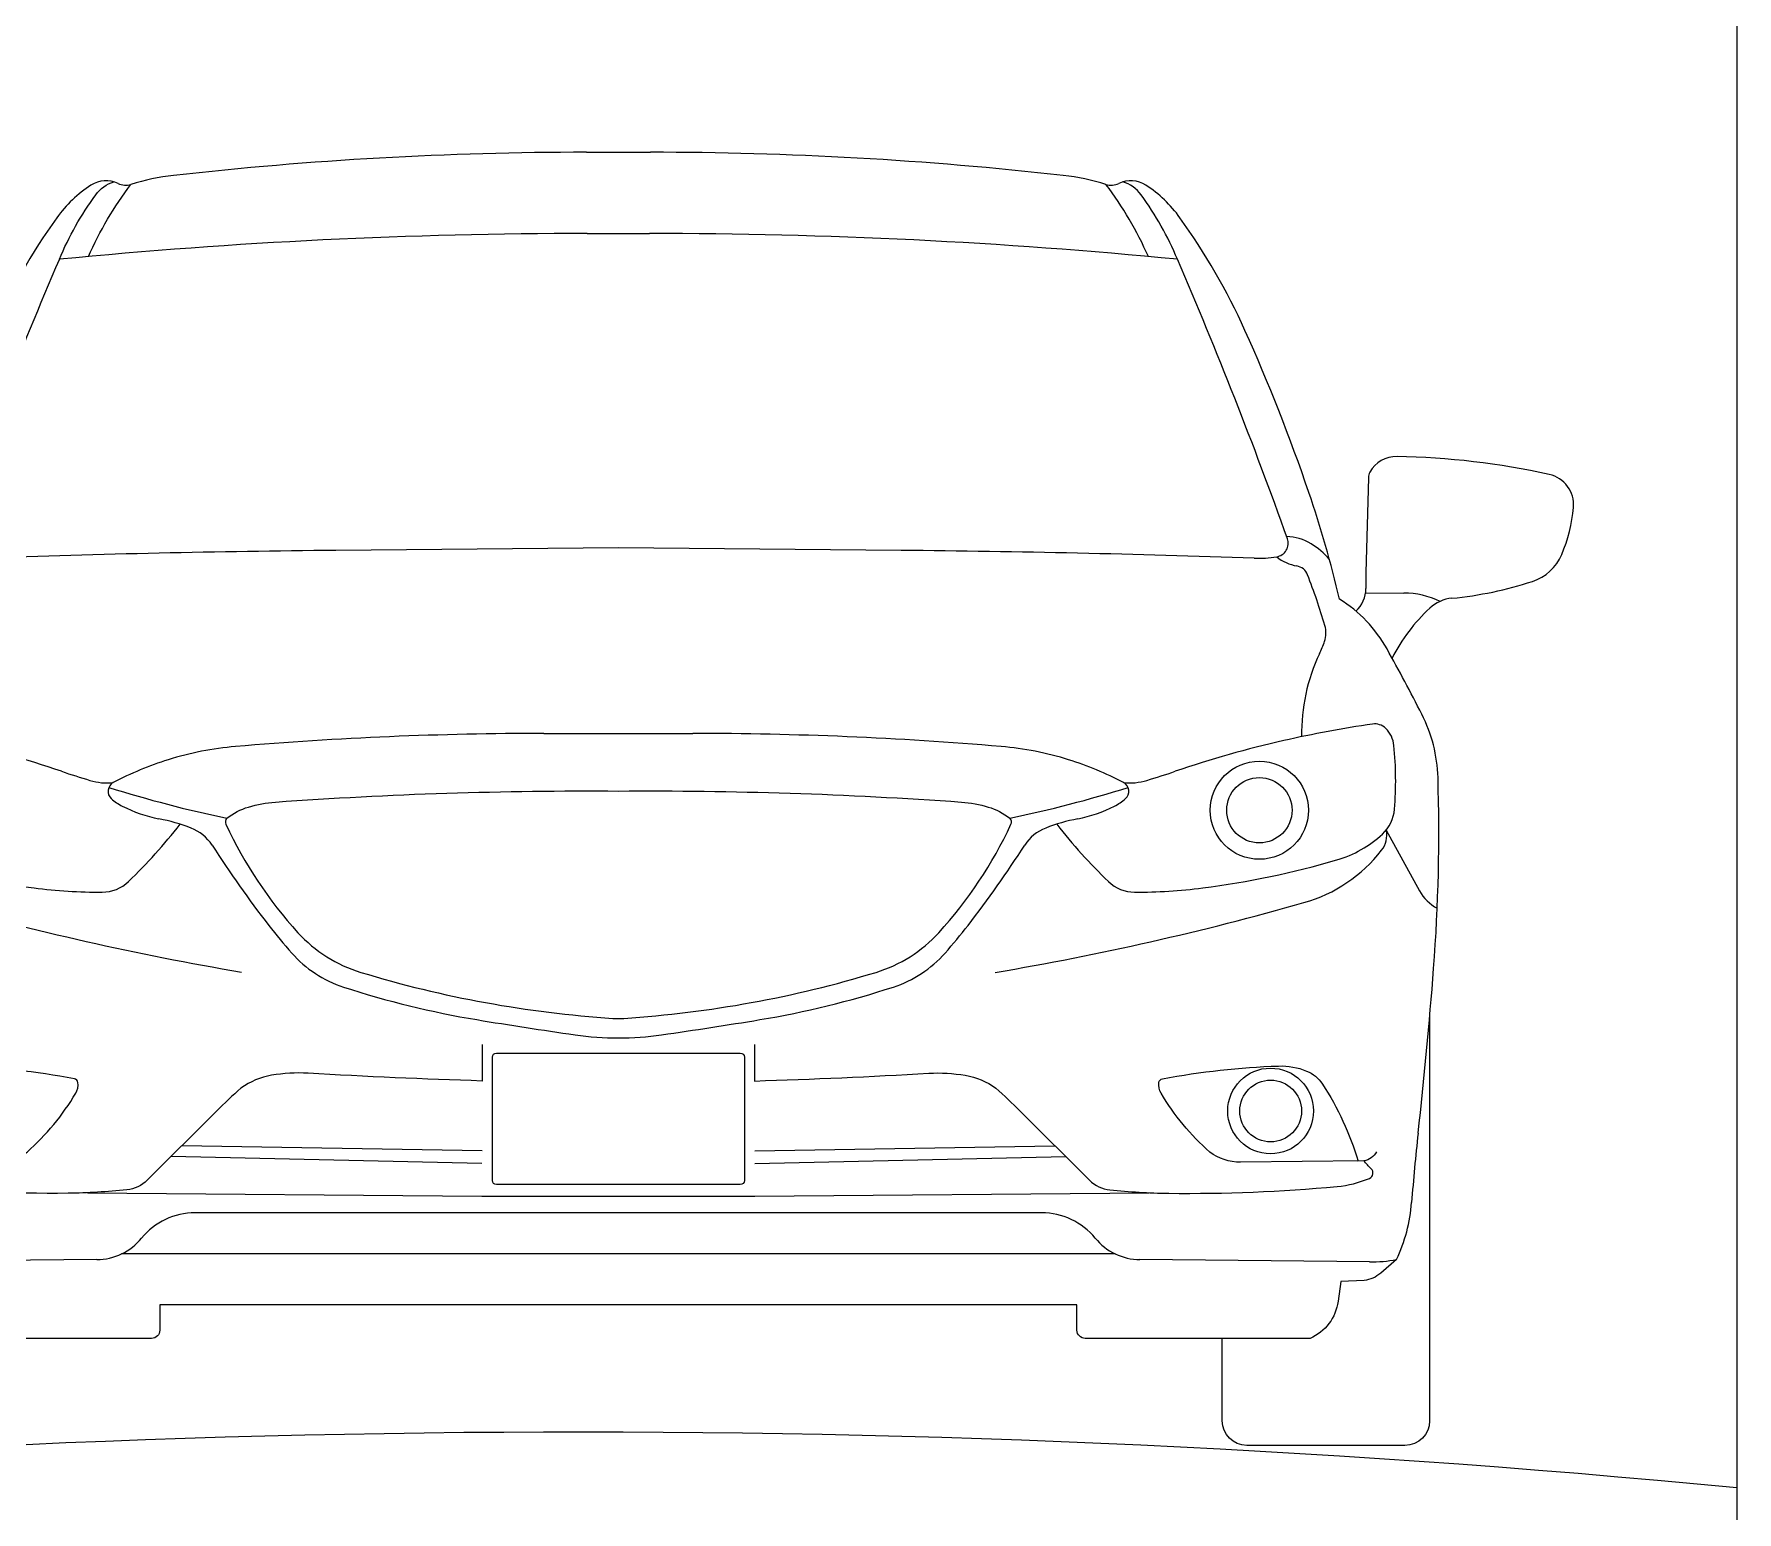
# Model space of a CAD drawing. Header units: millimetres. Extents: x 7 to 784, y -168 to 358.
# Drawn here: x 351.99 to 392.34, y 94.12 to 129.13 of the extents above; entities that cross this region are included whole.
import ezdxf

# ---------------------------------------------------------------- set-up
doc = ezdxf.new("R2010")
doc.units = ezdxf.units.MM

msp = doc.modelspace()

# ---------------------------------------------------------------- linework, layer by layer
msp.add_line((392.33927, 208.39211), (392.33927, 24.75245))
at = {"color": 0}
for p, q in [((365.07881, 126.32924), (365.83826, 126.32924)), ((365.83826, 126.32924), (366.5977, 126.32924)), ((365.0999, 124.40491), (365.83826, 124.40491)), ((365.83826, 124.40491), (366.57661, 124.40491)), ((383.60632, 118.61855), (383.54901, 116.37073)), ((365.83826, 116.95984), (359.14145, 116.89747)), ((372.53506, 116.89747), (365.83826, 116.95984)), ((383.54901, 116.37073), (383.54897, 115.99385)), ((383.54137, 115.89008), (384.44727, 115.88679)), ((364.07424, 112.56156), (365.83826, 112.56156)), ((365.83826, 112.56156), (367.60227, 112.56156)), ((365.83826, 101.2049), (355.81022, 101.2049)), ((375.8663, 101.2049), (365.83826, 101.2049)), ((353.48183, 100.0974), (348.04261, 100.04571)), ((383.6339, 100.04571), (378.19469, 100.0974))]:
    msp.add_line(p, q, dxfattribs=at)
for points in [[(352.59257, 123.79392, -0.05859504), (353.45472, 125.32105, -0.15996024), (353.88591, 125.63055, -1.48273226)], [(353.28139, 123.85951, -0.05655161), (354.28717, 125.56948, -0.49927009)], [(378.39512, 123.85951, 0.05655161), (377.38934, 125.56948, 0.49927009)], [(379.08395, 123.79392, 0.05859504), (378.22179, 125.32105, 0.15996024), (377.7906, 125.63055, 1.48273226)], [(353.76384, 111.28015, 0.02346664), (356.56171, 110.55323, -0.09187701), (357.07435, 110.81871, -0.05586375), (357.71031, 110.93641, -0.01965284), (365.83826, 111.19724, -0.01965284), (373.9662, 110.93641, -0.05586375), (374.60217, 110.81871, -0.09187701), (375.1148, 110.55323, 0.02346664), (377.91267, 111.28015)], [(356.56171, 110.55323, 0.31215512), (356.53715, 110.40916, 0.0757494), (358.24697, 107.84178, 0.13505072), (359.73403, 106.90203, 0.05743657), (365.709, 105.81255), (365.83826, 105.81255), (365.96751, 105.81255, 0.05743657), (371.94248, 106.90203, 0.13505072), (373.42954, 107.84178, 0.0757494), (375.13936, 110.40916, 0.31215512), (375.1148, 110.55323)], [(356.9094, 106.90155, -0.02753937), (349.59509, 108.55407, -0.15918708), (347.75532, 109.79388, -0.22278612), (347.64619, 110.27362), (346.85939, 108.8362, -0.14585269), (346.43866, 108.41974)], [(374.76711, 106.90155, 0.02753937), (382.08142, 108.55407, 0.15918708), (383.92119, 109.79388, 0.22278612), (384.03032, 110.27362), (384.81712, 108.8362, 0.14585269), (385.23785, 108.41974)], [(385.05816, 105.83071), (385.05816, 96.27967, -0.41421356), (384.47466, 95.69617), (380.72925, 95.69617, -0.41421356), (380.14575, 96.27967), (380.14575, 98.23112)], [(362.61159, 105.18899), (362.61003, 104.32757, -0.00627363), (358.48475, 104.5115, 0.05663012), (357.61993, 104.46298, 0.11400466), (356.89591, 104.16011, 0.01689855), (356.31863, 103.61274), (354.676, 101.97855, -0.17153921), (354.19452, 101.75008, -0.02269172), (352.79975, 101.66923, -0.02624577), (348.8093, 101.82874, -0.07764713), (348.04344, 102.02219, -0.54240736), (348.00334, 102.24981, 0.03479018), (348.17491, 102.43396)], [(369.06492, 105.18899), (369.06648, 104.32757, 0.00627363), (373.19176, 104.5115, -0.05663012), (374.05658, 104.46298, -0.11400466), (374.78061, 104.16011, -0.01689855), (375.35789, 103.61274), (377.00051, 101.97855, 0.17153921), (377.48199, 101.75008, 0.02269172), (378.87676, 101.66923, 0.02624577), (382.86722, 101.82874, 0.07764713), (383.63307, 102.02219, 0.54240736), (383.67317, 102.24981, -0.03479018), (383.5016, 102.43396)], [(347.87631, 102.65287, 0.21904954), (348.17491, 102.43396), (351.09934, 102.40576, 0.16585275), (351.82672, 102.64606, 0.07935101), (352.98091, 104.03978, 0.16783138), (353.03207, 104.29123, 0.32392843), (352.94827, 104.3797, 0.03802437), (350.19742, 104.68324, 0.1053767), (349.53213, 104.56487, 0.15338426), (349.15882, 104.25647, 0.07090286), (348.31271, 102.43264, 1.34591526)], [(383.8002, 102.65287, -0.21904954), (383.5016, 102.43396), (380.57717, 102.40576, -0.16585275), (379.84979, 102.64606, -0.07935101), (378.6956, 104.03978, -0.16783138), (378.64444, 104.29123, -0.32392843), (378.72824, 104.3797, -0.03802437), (381.47909, 104.68324, -0.1053767), (382.14438, 104.56487, -0.15338426), (382.51769, 104.25647, -0.07090286), (383.3638, 102.43264, -1.34591526)], [(384.27457, 100.09729), (383.89895, 99.77567, -0.1475006), (383.5062, 99.60254), (382.95168, 99.57551), (382.88934, 99.10934, -0.26271278), (382.2262, 98.23112), (376.89786, 98.23112, -0.41421356), (376.70336, 98.42562), (376.70336, 99.02598), (365.83826, 99.02598), (354.97315, 99.02598), (354.97315, 98.42562, -0.41421356), (354.77865, 98.23112), (349.45031, 98.23112, -0.26271278), (348.78717, 99.10934), (348.72483, 99.57551), (348.17031, 99.60254, -0.1475006), (347.77756, 99.77567), (347.40194, 100.09729)]]:
    msp.add_lwpolyline(points, format="xyb", dxfattribs=at)
msp.add_lwpolyline([(365.83826, 101.87409), (362.9514, 101.87409, -0.41421356), (362.85415, 101.97134), (362.85415, 104.89113, -0.41421356), (362.9514, 104.98838), (365.83826, 104.98838), (368.72511, 104.98838, -0.41421356), (368.82236, 104.89113), (368.82236, 101.97134, -0.41421356), (368.72511, 101.87409)], format="xyb", close=True, dxfattribs=at)
for points in [[(362.60649, 102.37156), (355.24097, 102.54062)], [(362.60703, 102.67199), (355.49731, 102.79564)], [(369.06948, 102.67199), (376.1792, 102.79564)], [(369.07002, 102.37156), (376.43554, 102.54062)], [(353.26149, 101.68194), (362.60509, 101.60045), (365.83826, 101.60045), (369.07142, 101.60045), (378.41503, 101.68194)], [(377.60897, 100.23336), (365.83826, 100.23336), (354.06755, 100.23336)]]:
    msp.add_lwpolyline(points, dxfattribs=at)
for centre, radius in [((381.02391, 110.74215), 1.16215), ((381.02391, 110.74215), 0.77355), ((381.2908, 103.61767), 1.01569), ((381.2908, 103.61767), 0.73163)]:
    msp.add_circle(centre, radius, dxfattribs=at)
for centre, radius, start, end in [((365.07881, 38.99238), 87.33686, 90, 96.4304944), ((366.5977, 38.99238), 87.33686, 83.5695056, 90), ((355.00323, 123.00614), 3.03983, 123.130028, 144.326167), ((353.69873, 125.00495), 0.653, 64.169573, 123.130028), ((354.16476, 125.96767), 0.41658, 244.169573, 287.089052), ((355.91933, 120.26045), 5.55425, 96.430494, 107.089052), ((375.75718, 120.26045), 5.55425, 72.910948, 83.569506), ((377.51175, 125.96767), 0.41658, 252.910948, 295.830427), ((377.97778, 125.00495), 0.653, 56.869972, 115.830427), ((376.67328, 123.00614), 3.03983, 35.673833, 56.869972), ((365.11122, 115.74981), 15.48273, 144.326167, 155.745235), ((366.56529, 115.74981), 15.48273, 24.254765, 35.673833), ((365.0999, -3.91801), 128.32292, 90, 95.5933654), ((366.57661, -3.91801), 128.32292, 84.4066346, 90), ((452.9544, 80.47901), 109.31001, 156.6555754, 160.3849526), ((278.72211, 80.47901), 109.31001, 19.6150474, 23.3444246), ((340.85481, 104.16551), 43.68246, 18.840664, 24.254765), ((384.27217, 118.40196), 0.72044, 88.963043, 150.796546), ((383.95479, 100.86744), 18.25782, 77.544777, 88.963043), ((383.89797, 118.61112), 0.29175, 150.796546, 178.539582), ((387.73396, 117.97743), 0.73545, 355.186559, 77.544777), ((356.81085, 109.61003), 26.82311, 13.216106, 18.840664), ((384.8868, 118.21718), 3.59268, 336.722993, 355.186559), ((381.38412, 117.06569), 0.32344, 279.259972, 19.615047), ((381.64087, 116.05174), 1.17464, 58.780158, 88.56245), ((381.35158, 115.57444), 1.73276, 39.674812, 58.780158), ((362.10671, -206.57687), 323.48793, 90.5252102, 92.0073728), ((369.5698, -206.57687), 323.48793, 87.9926272, 89.4747898), ((380.99664, 119.44227), 2.73141, 267.992627, 279.259972), ((382.09862, 117.57269), 1.05901, 231.278073, 259.847858), ((387.13996, 117.24789), 1.13987, 288.149404, 336.722993), ((381.85246, 116.19802), 0.33752, 21.178367, 79.847858), ((367.81274, 110.75847), 15.39417, 16.45062, 21.178367), ((382.83487, 115.99394), 0.71409, 311.706462, 359.993058), ((384.43999, 113.88433), 2.00247, 64.410804, 89.791636), ((384.7369, 124.57865), 8.85445, 275.507575, 288.149404), ((381.20401, 112.97704), 3.25642, 29.138278, 58.126772), ((387.95084, 112.41457), 4.2484, 132.846341, 152.938022), ((385.67299, 114.87044), 0.89879, 95.507575, 132.846341), ((381.98218, 114.94237), 0.61994, 341.135721, 16.45062), ((379.96089, 115.633), 2.75596, 334.563437, 341.135721), ((386.4082, 112.56655), 4.38344, 154.563437, 181.070987), ((343.08744, 91.72826), 46.89566, 26.995779, 29.138278), ((381.72414, 111.41106), 3.53431, 1.737294, 26.995779), ((387.61383, 85.97075), 27.09639, 98.289844, 102.818448), ((383.76004, 112.42037), 0.36749, 45.427306, 98.289844), ((383.55237, 112.20958), 0.66339, 5.660277, 45.427306), ((344.35365, 87.24955), 25.78491, 71.239727, 77.181552), ((357.40277, 104.79569), 7.48246, 94.865135, 107.351139), ((364.07424, 26.41591), 86.14565, 90, 94.8651351), ((367.60227, 26.41591), 86.14565, 85.1348649, 90), ((374.27375, 104.79569), 7.48246, 72.648861, 85.134865), ((387.32286, 87.24955), 25.78491, 102.818448, 108.760273), ((375.78578, 111.43981), 8.46803, 355.450154, 5.660277), ((357.47983, 104.54902), 7.74088, 107.351139, 117.797322), ((374.19668, 104.54902), 7.74088, 62.202678, 72.648861), ((359.2519, 131.11254), 20.53917, 251.239727, 253.206804), ((353.72508, 112.79898), 1.40981, 253.206804, 275.896409), ((353.97794, 111.19172), 0.23164, 117.797322, 228.324902), ((377.95143, 112.79898), 1.40981, 264.103591, 286.793196), ((377.69858, 111.19172), 0.23164, 311.675098, 62.202678), ((372.42461, 131.11254), 20.53917, 286.793196, 288.760273), ((342.75756, 110.22917), 42.51881, 355.638366, 1.737294), ((354.65854, 111.95628), 1.25525, 228.324902, 242.788949), ((377.01797, 111.95628), 1.25525, 297.211051, 311.675098), ((355.57977, 113.74796), 3.26989, 242.788949, 258.95514), ((376.09674, 113.74796), 3.26989, 281.04486, 297.211051), ((383.32779, 110.83964), 0.90218, 312.878538, 355.450154), ((345.17449, 118.45742), 13.05482, 313.921651, 321.947239), ((354.08969, 106.11404), 4.5081, 68.869868, 78.95514), ((355.34223, 109.355), 1.03352, 32.846504, 68.869868), ((376.33428, 109.355), 1.03352, 111.130132, 147.153496), ((377.58683, 106.11404), 4.5081, 101.04486, 111.130132), ((386.50202, 118.45742), 13.05482, 218.052761, 226.078349), ((382.10691, 112.15445), 2.69641, 286.244428, 312.878538), ((379.36176, 124.86214), 27.55685, 212.846504, 217.688304), ((352.31475, 124.86214), 27.55685, 322.311696, 327.153496), ((354.66216, 129.63256), 20.90131, 253.755572, 262.664812), ((377.01435, 129.63256), 20.90131, 277.335188, 286.244428), ((353.60486, 109.7036), 0.90161, 270.226162, 313.921651), ((378.07166, 109.7036), 0.90161, 226.078349, 269.773838), ((353.55999, 121.07048), 12.26858, 262.664812, 270.226162), ((378.11652, 121.07048), 12.26858, 269.773838, 277.335188), ((367.48074, 115.68332), 12.54321, 217.688304, 221.583938), ((364.19577, 115.68332), 12.54321, 318.416062, 322.311696), ((360.19454, 109.21797), 2.80209, 221.583938, 251.901257), ((371.48197, 109.21797), 2.80209, 288.098743, 318.416062), ((275.5207, 115.35748), 109.95096, 353.5941777, 355.6383656), ((365.98109, 126.92326), 21.42899, 251.901257, 260.614631), ((365.69542, 126.92326), 21.42899, 279.385369, 288.098743), ((380.19315, 212.90764), 108.57998, 260.614631, 261.8569497), ((351.48336, 212.90764), 108.57998, 278.1430503, 279.385369), ((365.86106, 112.74471), 7.39688, 261.85695, 269.82333), ((365.81545, 112.74471), 7.39688, 270.17667, 278.14305), ((428.75425, 98.15381), 44.2453, 173.594178, 175.729206), ((380.81972, 101.73346), 3.8227, 334.658423, 355.729206), ((355.80961, 99.56363), 1.64127, 89.978941, 140.639939), ((375.8669, 99.56363), 1.64127, 39.360061, 90.021059), ((353.46865, 101.48379), 1.38645, 270.544485, 320.639939), ((378.20786, 101.48379), 1.38645, 219.360061, 269.455515), ((383.68957, 103.35895), 3.31371, 269.037384, 280.16834)]:
    msp.add_arc(centre, radius, start, end, dxfattribs=at)
msp.add_arc((364.87612, -189.89374), 285.90388, 84.4878241, 96.5934455)

doc.saveas('drawing.dxf')
